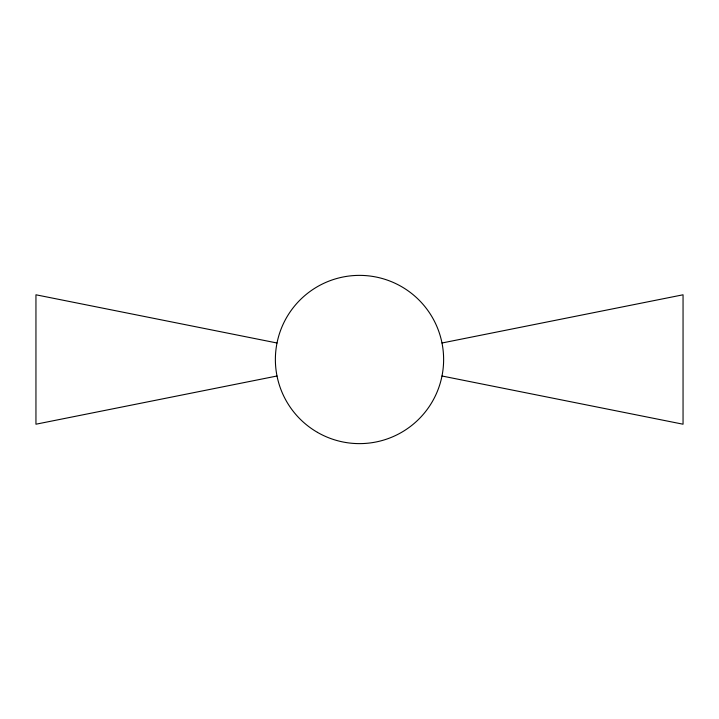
<?xml version="1.0" encoding="UTF-8"?>
<svg xmlns="http://www.w3.org/2000/svg" width="719" height="719" viewBox="0 0 719 719"><rect width="100%" height="100%" fill="white"/><g stroke="black" fill="none" stroke-linecap="round" stroke-linejoin="round"><path stroke-width="1.08" d="M277.013 376.001L35.95 424.21L35.95 294.79L277.013 342.999M441.987 342.999L683.05 294.79L683.05 424.21L441.987 376.001M317.439 432.353A84.123 84.123 0 0 0 443.623 359.5A84.123 84.123 0 0 0 317.439 286.647A84.123 84.123 0 0 0 317.439 432.353"/></g></svg>
